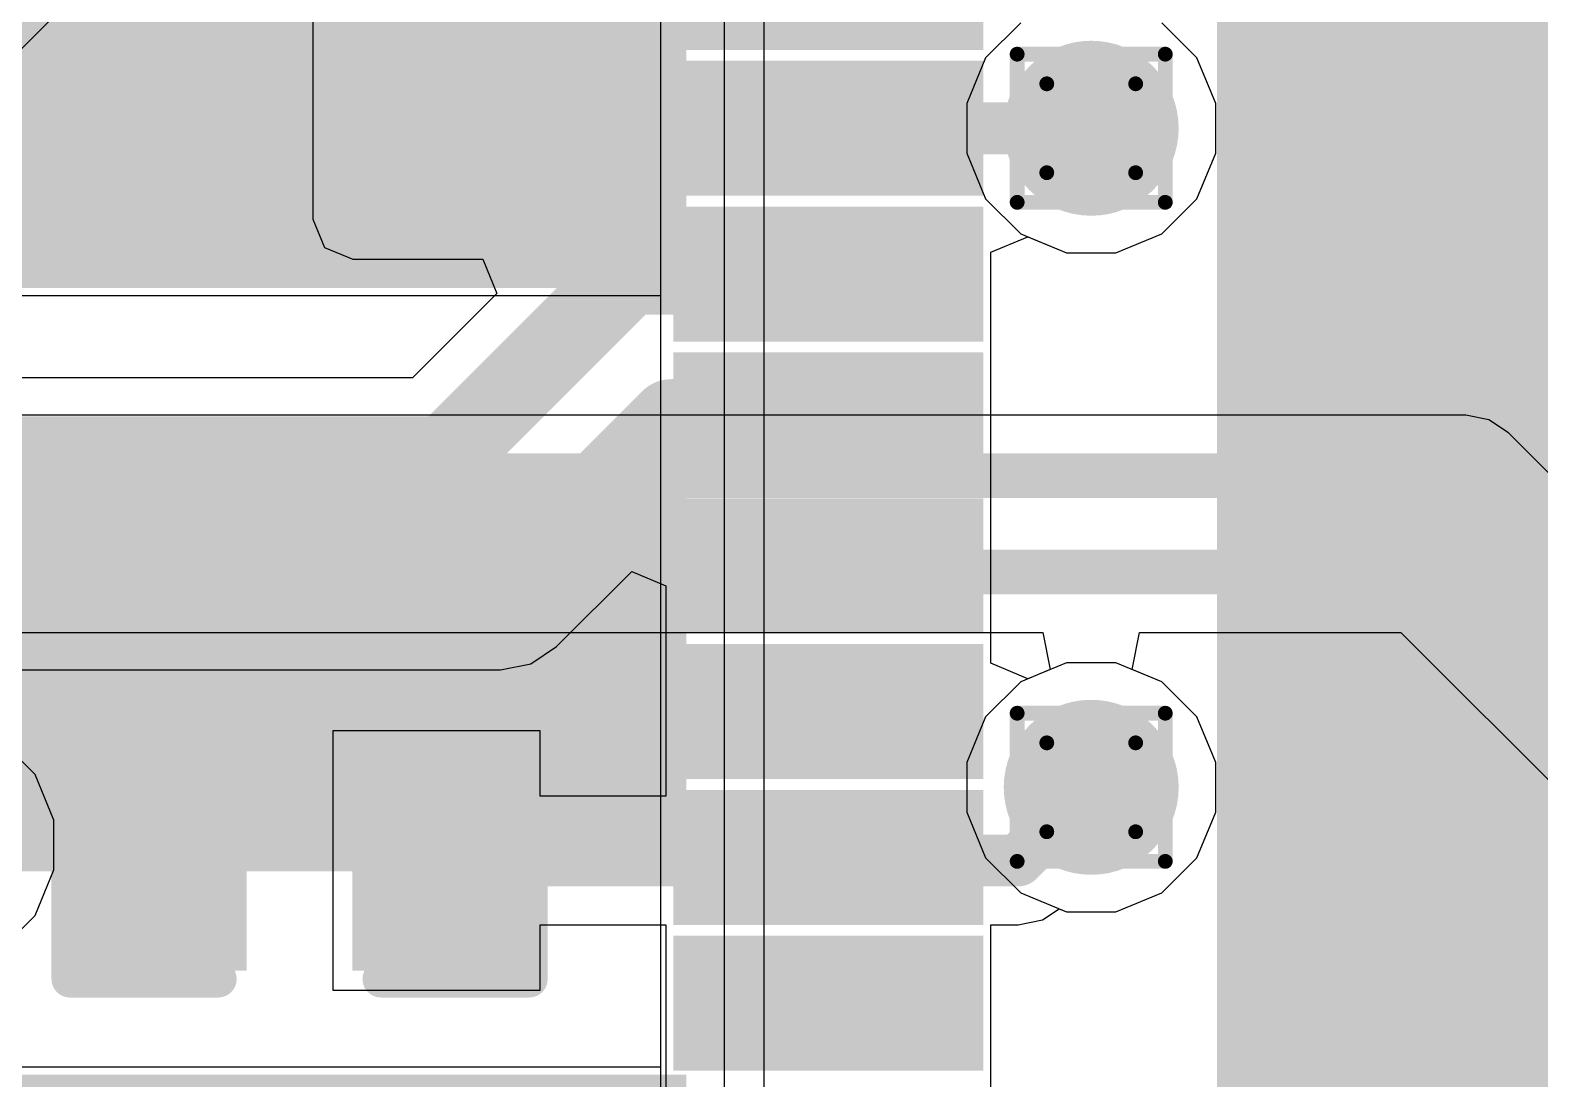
# Model space of a CAD drawing. Header units: inches. Extents: x -22 to 5433, y -13 to 5447.
# Drawn here: x 3.12 to 8.3, y 9.87 to 13.46 of the extents above; entities that cross this region are included whole.
import ezdxf

# ---------------------------------------------------------------- set-up
doc = ezdxf.new("R2010")
doc.units = ezdxf.units.IN
for name, color, linetype in [('Bottom Layer', 5, 'Continuous'), ('Bottom Paste', 16, 'Continuous'), ('Bottom Solder', 6, 'Continuous'), ('Drill Drawing', 1, 'Continuous'), ('Ground', 16, 'Continuous'), ('Power', 76, 'Continuous'), ('Top Layer', 1, 'Continuous'), ('Top Overlay', 2, 'Continuous'), ('Top Paste', 8, 'Continuous'), ('Top Solder', 216, 'Continuous'), ('Via Holes', 16, 'Continuous')]:
    doc.layers.add(name, color=color, linetype=linetype)

msp = doc.modelspace()

# ---------------------------------------------------------------- hatches: boundary and pattern name
at = {"layer": 'Bottom Layer'}
for points in [[(3.0702, 13.7809), (5.2702, 13.7809), (5.2702, 12.6809), (3.0702, 12.6809)], [(3.0702, 11.7809), (5.2702, 11.7809), (5.2702, 10.6809), (3.0702, 10.6809)]]:
    msp.add_hatch(color=5, dxfattribs=at).paths.add_polyline_path(points)
h = msp.add_hatch(color=5, dxfattribs=at)
edge = h.paths.add_edge_path()
edge.add_arc((6.7605, 13.1275), 0.3, 0, 360)
h = msp.add_hatch(color=5, dxfattribs=at)
edge = h.paths.add_edge_path()
edge.add_arc((6.7605, 10.8678), 0.3, 0, 360)
at = {"layer": 'Bottom Paste'}
for points in [[(3.0702, 13.7809), (5.2702, 13.7809), (5.2702, 12.6809), (3.0702, 12.6809)], [(3.0702, 11.7809), (5.2702, 11.7809), (5.2702, 10.6809), (3.0702, 10.6809)]]:
    msp.add_hatch(color=16, dxfattribs=at).paths.add_polyline_path(points)
at = {"layer": 'Bottom Solder'}
for points in [[(2.9686, 13.8825), (5.3718, 13.8825), (5.3718, 12.5793), (2.9686, 12.5793)], [(2.9686, 11.8825), (5.3718, 11.8825), (5.3718, 10.5793), (2.9686, 10.5793)], [(2.9686, 9.8825), (5.3718, 9.8825), (5.3718, 8.5793), (2.9686, 8.5793)]]:
    msp.add_hatch(color=6, dxfattribs=at).paths.add_polyline_path(points)
at = {"layer": 'Ground'}
h = msp.add_hatch(color=16, dxfattribs=at)
edge = h.paths.add_edge_path()
edge.add_arc((6.7605, 13.1275), 0.3, 0, 360)
h = msp.add_hatch(color=16, dxfattribs=at)
edge = h.paths.add_edge_path()
edge.add_arc((6.7605, 10.8678), 0.3, 0, 360)
at = {"layer": 'Power'}
h = msp.add_hatch(color=76, dxfattribs=at)
edge = h.paths.add_edge_path()
edge.add_arc((6.7605, 13.1275), 0.3, 0, 360)
h = msp.add_hatch(color=76, dxfattribs=at)
edge = h.paths.add_edge_path()
edge.add_arc((6.7605, 10.8678), 0.3, 0, 360)
at = {"layer": 'Top Layer'}
for points in [[(7.2938, 15.8775), (13.2938, 15.8775), (13.2938, 9.8775), (7.2938, 9.8775)], [(4.2282, 12.816), (4.8687, 12.816), (4.8687, 14.8561), (4.2282, 14.8561)], [(3.4717, 12.816), (3.4717, 13.451), (3.9289, 13.451), (3.9289, 12.816)], [(4.4115, 12.816), (4.4115, 13.451), (4.8687, 13.451), (4.8687, 12.816)], [(5.4288, 13.2575), (6.2888, 13.2575), (6.2888, 12.9975), (5.4288, 12.9975)], [(5.4288, 12.7575), (6.2888, 12.7575), (6.2888, 12.4975), (5.4288, 12.4975)], [(5.4288, 12.2575), (6.2888, 12.2575), (6.2888, 11.9975), (5.4288, 11.9975)], [(5.4288, 11.7575), (6.2888, 11.7575), (6.2888, 11.4975), (5.4288, 11.4975)], [(5.4288, 11.2575), (6.2888, 11.2575), (6.2888, 10.9975), (5.4288, 10.9975)], [(3.3469, 10.2994), (3.3469, 10.9344), (3.8041, 10.9344), (3.8041, 10.2994)], [(4.2867, 10.2994), (4.2867, 10.9344), (4.7439, 10.9344), (4.7439, 10.2994)], [(5.4288, 10.7575), (6.2888, 10.7575), (6.2888, 10.4975), (5.4288, 10.4975)], [(5.4288, 10.2575), (6.2888, 10.2575), (6.2888, 9.9975), (5.4288, 9.9975)]]:
    msp.add_hatch(color=1, dxfattribs=at).paths.add_polyline_path(points)
h = msp.add_hatch(color=1, dxfattribs=at)
edge = h.paths.add_edge_path()
edge.add_arc((6.7605, 13.1275), 0.3, 0, 360)
h = msp.add_hatch(color=1, dxfattribs=at)
edge = h.paths.add_edge_path()
edge.add_arc((6.7605, 10.8678), 0.3, 0, 360)
at = {"layer": 'Top Paste'}
for points in [[(3.4717, 12.816), (3.4717, 13.451), (3.9289, 13.451), (3.9289, 12.816)], [(4.4115, 12.816), (4.4115, 13.451), (4.8687, 13.451), (4.8687, 12.816)], [(5.4288, 13.2575), (6.2888, 13.2575), (6.2888, 12.9975), (5.4288, 12.9975)], [(5.4288, 12.7575), (6.2888, 12.7575), (6.2888, 12.4975), (5.4288, 12.4975)], [(5.4288, 12.2575), (6.2888, 12.2575), (6.2888, 11.9975), (5.4288, 11.9975)], [(5.4288, 11.7575), (6.2888, 11.7575), (6.2888, 11.4975), (5.4288, 11.4975)], [(5.4288, 11.2575), (6.2888, 11.2575), (6.2888, 10.9975), (5.4288, 10.9975)], [(3.3469, 10.2994), (3.3469, 10.9344), (3.8041, 10.9344), (3.8041, 10.2994)], [(4.2867, 10.2994), (4.2867, 10.9344), (4.7439, 10.9344), (4.7439, 10.2994)], [(5.4288, 10.7575), (6.2888, 10.7575), (6.2888, 10.4975), (5.4288, 10.4975)], [(5.4288, 10.2575), (6.2888, 10.2575), (6.2888, 9.9975), (5.4288, 9.9975)]]:
    msp.add_hatch(color=8, dxfattribs=at).paths.add_polyline_path(points)
at = {"layer": 'Top Solder'}
for points in [[(7.1922, 15.9791), (13.3954, 15.9791), (13.3954, 9.7759), (7.1922, 9.7759)], [(5.3272, 13.8591), (6.3904, 13.8591), (6.3904, 13.3959), (5.3272, 13.3959)], [(3.4117, 12.756), (3.4117, 13.511), (3.9889, 13.511), (3.9889, 12.756)], [(4.3515, 12.756), (4.3515, 13.511), (4.9287, 13.511), (4.9287, 12.756)], [(5.3272, 13.3591), (6.3904, 13.3591), (6.3904, 12.8959), (5.3272, 12.8959)], [(5.3272, 12.8591), (6.3904, 12.8591), (6.3904, 12.3959), (5.3272, 12.3959)], [(5.3272, 12.3591), (6.3904, 12.3591), (6.3904, 11.8959), (5.3272, 11.8959)], [(5.3272, 11.8591), (6.3904, 11.8591), (6.3904, 11.3959), (5.3272, 11.3959)], [(5.3272, 11.3591), (6.3904, 11.3591), (6.3904, 10.8959), (5.3272, 10.8959)], [(3.2869, 10.2394), (3.2869, 10.9944), (3.8641, 10.9944), (3.8641, 10.2394)], [(4.2267, 10.2394), (4.2267, 10.9944), (4.8039, 10.9944), (4.8039, 10.2394)], [(5.3272, 10.8591), (6.3904, 10.8591), (6.3904, 10.3959), (5.3272, 10.3959)], [(5.3272, 10.3591), (6.3904, 10.3591), (6.3904, 9.8959), (5.3272, 9.8959)]]:
    msp.add_hatch(color=216, dxfattribs=at).paths.add_polyline_path(points)
at = {"layer": 'Via Holes'}
h = msp.add_hatch(color=7, dxfattribs=at)
edge = h.paths.add_edge_path()
edge.add_arc((6.7605, 13.1275), 0.15, 0, 360)
h = msp.add_hatch(color=7, dxfattribs=at)
edge = h.paths.add_edge_path()
edge.add_arc((6.7605, 10.8678), 0.15, 0, 360)

# ---------------------------------------------------------------- linework, layer by layer
at = {"layer": 'Bottom Layer'}
for p, q in [((5.2837, 23.1618), (5.2837, 5.3309)), ((2.9432, 12.5539), (5.2837, 12.5539)), ((5.2837, 12.5539), (5.2837, 9.9079)), ((5.2837, 9.9079), (2.9432, 9.9079))]:
    msp.add_line(p, q, dxfattribs=at)
msp.add_lwpolyline([(3.4123, 13.9888, 0.2794, 0.2794, 0), (4.1702, 13.2309, 0.2794, 0.2794, 0)], format="xyseb", dxfattribs=at)
msp.add_lwpolyline([(4.1003, 13.2309, 0.1397, 0.1397, 1), (4.24, 13.2309, 0.1397, 0.1397, 1)], format="xyseb", close=True, dxfattribs=at)
at = {"layer": 'Bottom Solder'}
msp.add_line((-3.0661, 7.2378), (5432.8521, 5447.4931), dxfattribs=at)
at = {"layer": 'Drill Drawing'}
for points in [[(6.5065, 13.3815, 0.0508, 0.0508, 0), (7.0145, 13.3815, 0.0508, 0.0508, 0)], [(6.5065, 12.8735, 0.0508, 0.0508, 0), (6.5065, 13.3815, 0.0508, 0.0508, 0)], [(7.0145, 12.8735, 0.0508, 0.0508, 0), (7.0145, 13.3815, 0.0508, 0.0508, 0)], [(6.6081, 13.2799, 0.0508, 0.0508, 0), (6.9129, 13.2799, 0.0508, 0.0508, 0)], [(6.6081, 12.9751, 0.0508, 0.0508, 0), (6.6081, 13.2799, 0.0508, 0.0508, 0)], [(6.9129, 12.9751, 0.0508, 0.0508, 0), (6.9129, 13.2799, 0.0508, 0.0508, 0)], [(6.6081, 12.9751, 0.0508, 0.0508, 0), (6.9129, 12.9751, 0.0508, 0.0508, 0)], [(6.5065, 12.8735, 0.0508, 0.0508, 0), (7.0145, 12.8735, 0.0508, 0.0508, 0)], [(6.5065, 11.1218, 0.0508, 0.0508, 0), (7.0145, 11.1218, 0.0508, 0.0508, 0)], [(6.5065, 10.6138, 0.0508, 0.0508, 0), (6.5065, 11.1218, 0.0508, 0.0508, 0)], [(7.0145, 10.6138, 0.0508, 0.0508, 0), (7.0145, 11.1218, 0.0508, 0.0508, 0)], [(6.6081, 11.0202, 0.0508, 0.0508, 0), (6.9129, 11.0202, 0.0508, 0.0508, 0)], [(6.6081, 10.7154, 0.0508, 0.0508, 0), (6.6081, 11.0202, 0.0508, 0.0508, 0)], [(6.9129, 10.7154, 0.0508, 0.0508, 0), (6.9129, 11.0202, 0.0508, 0.0508, 0)], [(6.6081, 10.7154, 0.0508, 0.0508, 0), (6.9129, 10.7154, 0.0508, 0.0508, 0)], [(6.5065, 10.6138, 0.0508, 0.0508, 0), (7.0145, 10.6138, 0.0508, 0.0508, 0)]]:
    msp.add_lwpolyline(points, format="xyseb", dxfattribs=at)
for points in [[(6.4938, 13.3815, 0.0254, 0.0254, 1), (6.5192, 13.3815, 0.0254, 0.0254, 1)], [(6.4938, 13.3815, 0.0254, 0.0254, 1), (6.5192, 13.3815, 0.0254, 0.0254, 1)], [(7.0018, 13.3815, 0.0254, 0.0254, 1), (7.0272, 13.3815, 0.0254, 0.0254, 1)], [(7.0018, 13.3815, 0.0254, 0.0254, 1), (7.0272, 13.3815, 0.0254, 0.0254, 1)], [(6.5954, 13.2799, 0.0254, 0.0254, 1), (6.6208, 13.2799, 0.0254, 0.0254, 1)], [(6.5954, 13.2799, 0.0254, 0.0254, 1), (6.6208, 13.2799, 0.0254, 0.0254, 1)], [(6.9002, 13.2799, 0.0254, 0.0254, 1), (6.9256, 13.2799, 0.0254, 0.0254, 1)], [(6.9002, 13.2799, 0.0254, 0.0254, 1), (6.9256, 13.2799, 0.0254, 0.0254, 1)], [(6.5954, 12.9751, 0.0254, 0.0254, 1), (6.6208, 12.9751, 0.0254, 0.0254, 1)], [(6.5954, 12.9751, 0.0254, 0.0254, 1), (6.6208, 12.9751, 0.0254, 0.0254, 1)], [(6.9002, 12.9751, 0.0254, 0.0254, 1), (6.9256, 12.9751, 0.0254, 0.0254, 1)], [(6.9002, 12.9751, 0.0254, 0.0254, 1), (6.9256, 12.9751, 0.0254, 0.0254, 1)], [(6.4938, 12.8735, 0.0254, 0.0254, 1), (6.5192, 12.8735, 0.0254, 0.0254, 1)], [(6.4938, 12.8735, 0.0254, 0.0254, 1), (6.5192, 12.8735, 0.0254, 0.0254, 1)], [(7.0018, 12.8735, 0.0254, 0.0254, 1), (7.0272, 12.8735, 0.0254, 0.0254, 1)], [(7.0018, 12.8735, 0.0254, 0.0254, 1), (7.0272, 12.8735, 0.0254, 0.0254, 1)], [(6.4938, 11.1218, 0.0254, 0.0254, 1), (6.5192, 11.1218, 0.0254, 0.0254, 1)], [(6.4938, 11.1218, 0.0254, 0.0254, 1), (6.5192, 11.1218, 0.0254, 0.0254, 1)], [(7.0018, 11.1218, 0.0254, 0.0254, 1), (7.0272, 11.1218, 0.0254, 0.0254, 1)], [(7.0018, 11.1218, 0.0254, 0.0254, 1), (7.0272, 11.1218, 0.0254, 0.0254, 1)], [(6.5954, 11.0202, 0.0254, 0.0254, 1), (6.6208, 11.0202, 0.0254, 0.0254, 1)], [(6.5954, 11.0202, 0.0254, 0.0254, 1), (6.6208, 11.0202, 0.0254, 0.0254, 1)], [(6.9002, 11.0202, 0.0254, 0.0254, 1), (6.9256, 11.0202, 0.0254, 0.0254, 1)], [(6.9002, 11.0202, 0.0254, 0.0254, 1), (6.9256, 11.0202, 0.0254, 0.0254, 1)], [(6.5954, 10.7154, 0.0254, 0.0254, 1), (6.6208, 10.7154, 0.0254, 0.0254, 1)], [(6.5954, 10.7154, 0.0254, 0.0254, 1), (6.6208, 10.7154, 0.0254, 0.0254, 1)], [(6.9002, 10.7154, 0.0254, 0.0254, 1), (6.9256, 10.7154, 0.0254, 0.0254, 1)], [(6.9002, 10.7154, 0.0254, 0.0254, 1), (6.9256, 10.7154, 0.0254, 0.0254, 1)], [(6.4938, 10.6138, 0.0254, 0.0254, 1), (6.5192, 10.6138, 0.0254, 0.0254, 1)], [(6.4938, 10.6138, 0.0254, 0.0254, 1), (6.5192, 10.6138, 0.0254, 0.0254, 1)], [(7.0018, 10.6138, 0.0254, 0.0254, 1), (7.0272, 10.6138, 0.0254, 0.0254, 1)], [(7.0018, 10.6138, 0.0254, 0.0254, 1), (7.0272, 10.6138, 0.0254, 0.0254, 1)]]:
    msp.add_lwpolyline(points, format="xyseb", close=True, dxfattribs=at)
at = {"layer": 'Ground'}
for p, q in [((6.5187, 13.4895), (6.3985, 13.3694)), ((7.1225, 13.3694), (7.0024, 13.4895)), ((6.3985, 13.3694), (6.3335, 13.2125)), ((7.1875, 13.2125), (7.1225, 13.3694)), ((6.3335, 13.2125), (6.3335, 13.0426)), ((7.1875, 13.0426), (7.1875, 13.2125)), ((6.3335, 13.0426), (6.3985, 12.8857)), ((7.1225, 12.8857), (7.1875, 13.0426)), ((6.3985, 12.8857), (6.5187, 12.7656)), ((7.0024, 12.7656), (7.1225, 12.8857)), ((6.5187, 12.7656), (6.6756, 12.7005)), ((6.8455, 12.7005), (7.0024, 12.7656)), ((6.6756, 12.7005), (6.8455, 12.7005)), ((8.0451, 12.1434), (2.8023, 12.1434)), ((8.1244, 12.1276), (8.0451, 12.1434)), ((8.0451, 12.1434), (8.0451, 12.1434)), ((8.1916, 12.0827), (8.1244, 12.1276)), ((8.8691, 11.4052), (8.1916, 12.0827)), ((2.8023, 11.3988), (6.5947, 11.3988)), ((6.5947, 11.3988), (6.6199, 11.2718)), ((6.9011, 11.2718), (6.9264, 11.3988)), ((6.9264, 11.3988), (7.8225, 11.3988)), ((7.8225, 11.3988), (8.5, 10.7214)), ((6.6199, 11.2718), (6.5187, 11.2298)), ((7.0024, 11.2298), (6.9011, 11.2718)), ((6.5187, 11.2298), (6.3985, 11.1097)), ((7.1225, 11.1097), (7.0024, 11.2298)), ((6.3985, 11.1097), (6.3335, 10.9528)), ((7.1875, 10.9528), (7.1225, 11.1097)), ((6.3335, 10.9528), (6.3335, 10.7829)), ((7.1875, 10.7829), (7.1875, 10.9528)), ((6.3335, 10.7829), (6.3985, 10.626)), ((7.1225, 10.626), (7.1875, 10.7829)), ((6.3985, 10.626), (6.5187, 10.5059)), ((7.0024, 10.5059), (7.1225, 10.626)), ((6.5187, 10.5059), (6.6756, 10.4408)), ((6.8455, 10.4408), (7.0024, 10.5059)), ((6.6756, 10.4408), (6.8455, 10.4408))]:
    msp.add_line(p, q, dxfattribs=at)
for points in [[(2.5737, 11.9362, 0.1524, 0.1524, 0), (8.0451, 11.9362, 0.1524, 0.1524, 0)], [(8.0451, 11.9362, 0.1524, 0.1524, 0), (8.7833, 11.198, 0.1524, 0.1524, 0)], [(2.5737, 11.606, 0.1524, 0.1524, 0), (7.9084, 11.606, 0.1524, 0.1524, 0)], [(7.9084, 11.606, 0.1524, 0.1524, 0), (8.6465, 10.8678, 0.1524, 0.1524, 0)]]:
    msp.add_lwpolyline(points, format="xyseb", dxfattribs=at)
for points in [[(8.007, 11.9362, 0.0762, 0.0762, 1), (8.0832, 11.9362, 0.0762, 0.0762, 1)], [(8.007, 11.9362, 0.0762, 0.0762, 1), (8.0832, 11.9362, 0.0762, 0.0762, 1)], [(7.8703, 11.606, 0.0762, 0.0762, 1), (7.9465, 11.606, 0.0762, 0.0762, 1)], [(7.8703, 11.606, 0.0762, 0.0762, 1), (7.9465, 11.606, 0.0762, 0.0762, 1)]]:
    msp.add_lwpolyline(points, format="xyseb", close=True, dxfattribs=at)
at = {"layer": 'Power'}
for p, q in [((5.5019, 18.8792), (5.5019, 8.9246)), ((5.6393, 8.9246), (5.6393, 18.8792)), ((3.138, 10.9119), (3.0178, 11.0321)), ((3.203, 10.755), (3.138, 10.9119)), ((3.203, 10.5851), (3.203, 10.755)), ((3.138, 10.4282), (3.203, 10.5851)), ((3.0178, 10.3081), (3.138, 10.4282))]:
    msp.add_line(p, q, dxfattribs=at)
at = {"layer": 'Top Layer'}
for p, q in [((4.0907, 14.8561), (4.0907, 12.816)), ((7.1225, 13.3694), (7.0024, 13.4895)), ((7.1875, 13.2125), (7.1225, 13.3694)), ((7.1875, 13.0426), (7.1875, 13.2125)), ((7.1225, 12.8857), (7.1875, 13.0426)), ((7.0024, 12.7656), (7.1225, 12.8857)), ((4.0907, 12.816), (4.131, 12.7188)), ((6.4158, 12.7024), (6.5428, 12.7555)), ((6.5428, 12.7555), (6.6756, 12.7005)), ((6.8455, 12.7005), (7.0024, 12.7656)), ((4.131, 12.7188), (4.2282, 12.6785)), ((6.4158, 11.8705), (6.4158, 12.7024)), ((6.6756, 12.7005), (6.8455, 12.7005)), ((4.2282, 12.6785), (4.6737, 12.6785)), ((4.6737, 12.6785), (4.7224, 12.5612)), ((4.7224, 12.5612), (4.4328, 12.2716)), ((4.4328, 12.2716), (2.7807, 12.2716)), ((6.4158, 11.2929), (6.4158, 11.8705)), ((4.9271, 11.3502), (5.1845, 11.6076)), ((5.1845, 11.6076), (5.3018, 11.559)), ((5.3018, 11.559), (5.3018, 10.8371)), ((4.8388, 11.2912), (4.9271, 11.3502)), ((4.7348, 11.2705), (4.8388, 11.2912)), ((6.5428, 11.2399), (6.4158, 11.2929)), ((6.6756, 11.2948), (6.5428, 11.2399)), ((6.8455, 11.2948), (6.6756, 11.2948)), ((7.0024, 11.2298), (6.8455, 11.2948)), ((2.7807, 11.2705), (4.7348, 11.2705)), ((7.1225, 11.1097), (7.0024, 11.2298)), ((7.1875, 10.9528), (7.1225, 11.1097)), ((4.8709, 11.0614), (4.1597, 11.0614)), ((4.1597, 11.0614), (4.1597, 10.1724)), ((4.8709, 10.8371), (4.8709, 11.0614)), ((7.1875, 10.7829), (7.1875, 10.9528)), ((5.3018, 10.8371), (4.8709, 10.8371)), ((7.1225, 10.626), (7.1875, 10.7829)), ((7.0024, 10.5059), (7.1225, 10.626)), ((6.8455, 10.4408), (7.0024, 10.5059)), ((6.5096, 10.3968), (6.5939, 10.4136)), ((6.5939, 10.4136), (6.6503, 10.4513)), ((6.6503, 10.4513), (6.6756, 10.4408)), ((6.6756, 10.4408), (6.8455, 10.4408)), ((4.8709, 10.1724), (4.8709, 10.3968)), ((4.8709, 10.3968), (5.3018, 10.3968)), ((5.3018, 10.3968), (5.3018, 9.3477)), ((6.4158, 9.3705), (6.4158, 10.3968)), ((6.4158, 10.3968), (6.5096, 10.3968)), ((4.1597, 10.1724), (4.8709, 10.1724))]:
    msp.add_line(p, q, dxfattribs=at)
for points in [[(4.5153, 13.1275, 0.1778, 0.1778, 0), (5.8588, 13.1275, 0.1778, 0.1778, 0)], [(5.8588, 13.1275, 0.1778, 0.1778, 0), (6.7605, 13.1275, 0.1778, 0.1778, 0)], [(4.6401, 13.1275, 0.127, 0.127, 0), (5.8588, 13.1275, 0.127, 0.127, 0)], [(4.5454, 11.9997, 0.2794, 0.2794, 0), (5.1733, 12.6275, 0.2794, 0.2794, 0)], [(5.1733, 12.6275, 0.2794, 0.2794, 0), (5.8588, 12.6275, 0.2794, 0.2794, 0)], [(4.7348, 11.5425, 0.2794, 0.2794, 0), (5.3199, 12.1275, 0.2794, 0.2794, 0)], [(5.3199, 12.1275, 0.2794, 0.2794, 0), (5.8588, 12.1275, 0.2794, 0.2794, 0)], [(2.5102, 11.9997, 0.2794, 0.2794, 0), (4.5454, 11.9997, 0.2794, 0.2794, 0)], [(2.5102, 11.5425, 0.2794, 0.2794, 0), (4.7348, 11.5425, 0.2794, 0.2794, 0)], [(6.5096, 10.6169, 0.1778, 0.1778, 0), (6.7605, 10.8678, 0.1778, 0.1778, 0)], [(4.5153, 10.6169, 0.1778, 0.1778, 0), (6.5096, 10.6169, 0.1778, 0.1778, 0)]]:
    msp.add_lwpolyline(points, format="xyseb", dxfattribs=at)
for points in [[(4.4709, 13.1275, 0.0889, 0.0889, 1), (4.5598, 13.1275, 0.0889, 0.0889, 1)], [(5.8144, 13.1275, 0.0889, 0.0889, 1), (5.9033, 13.1275, 0.0889, 0.0889, 1)], [(5.8144, 13.1275, 0.0889, 0.0889, 1), (5.9033, 13.1275, 0.0889, 0.0889, 1)], [(6.7161, 13.1275, 0.0889, 0.0889, 1), (6.805, 13.1275, 0.0889, 0.0889, 1)], [(4.6083, 13.1275, 0.0635, 0.0635, 1), (4.6718, 13.1275, 0.0635, 0.0635, 1)], [(5.8271, 13.1275, 0.0635, 0.0635, 1), (5.8906, 13.1275, 0.0635, 0.0635, 1)], [(5.1034, 12.6275, 0.1397, 0.1397, 1), (5.2431, 12.6275, 0.1397, 0.1397, 1)], [(5.1034, 12.6275, 0.1397, 0.1397, 1), (5.2431, 12.6275, 0.1397, 0.1397, 1)], [(5.789, 12.6275, 0.1397, 0.1397, 1), (5.9287, 12.6275, 0.1397, 0.1397, 1)], [(5.25, 12.1275, 0.1397, 0.1397, 1), (5.3897, 12.1275, 0.1397, 0.1397, 1)], [(5.25, 12.1275, 0.1397, 0.1397, 1), (5.3897, 12.1275, 0.1397, 0.1397, 1)], [(5.789, 12.1275, 0.1397, 0.1397, 1), (5.9287, 12.1275, 0.1397, 0.1397, 1)], [(4.4756, 11.9997, 0.1397, 0.1397, 1), (4.6153, 11.9997, 0.1397, 0.1397, 1)], [(4.4756, 11.9997, 0.1397, 0.1397, 1), (4.6153, 11.9997, 0.1397, 0.1397, 1)], [(4.6649, 11.5425, 0.1397, 0.1397, 1), (4.8046, 11.5425, 0.1397, 0.1397, 1)], [(4.6649, 11.5425, 0.1397, 0.1397, 1), (4.8046, 11.5425, 0.1397, 0.1397, 1)], [(6.7161, 10.8678, 0.0889, 0.0889, 1), (6.805, 10.8678, 0.0889, 0.0889, 1)], [(4.4709, 10.6169, 0.0889, 0.0889, 1), (4.5598, 10.6169, 0.0889, 0.0889, 1)], [(6.4652, 10.6169, 0.0889, 0.0889, 1), (6.5541, 10.6169, 0.0889, 0.0889, 1)], [(6.4652, 10.6169, 0.0889, 0.0889, 1), (6.5541, 10.6169, 0.0889, 0.0889, 1)]]:
    msp.add_lwpolyline(points, format="xyseb", close=True, dxfattribs=at)
at = {"layer": 'Top Overlay'}
for points in [[(3.3828, 12.7271, 0.127, 0.127, 0), (3.3828, 13.5399, 0.127, 0.127, 0)], [(4.9576, 12.7271, 0.127, 0.127, 0), (4.9576, 13.5399, 0.127, 0.127, 0)], [(3.3828, 12.7271, 0.127, 0.127, 0), (3.8908, 12.7271, 0.127, 0.127, 0)], [(4.4496, 12.7271, 0.127, 0.127, 0), (4.9576, 12.7271, 0.127, 0.127, 0)], [(3.258, 11.0233, 0.127, 0.127, 0), (3.766, 11.0233, 0.127, 0.127, 0)], [(3.258, 10.2105, 0.127, 0.127, 0), (3.258, 11.0233, 0.127, 0.127, 0)], [(4.3248, 11.0233, 0.127, 0.127, 0), (4.8328, 11.0233, 0.127, 0.127, 0)], [(4.8328, 10.2105, 0.127, 0.127, 0), (4.8328, 11.0233, 0.127, 0.127, 0)], [(3.258, 10.2105, 0.127, 0.127, 0), (3.766, 10.2105, 0.127, 0.127, 0)], [(4.3248, 10.2105, 0.127, 0.127, 0), (4.8328, 10.2105, 0.127, 0.127, 0)]]:
    msp.add_lwpolyline(points, format="xyseb", dxfattribs=at)
for points in [[(3.351, 12.7271, 0.0635, 0.0635, 1), (3.4145, 12.7271, 0.0635, 0.0635, 1)], [(3.351, 12.7271, 0.0635, 0.0635, 1), (3.4145, 12.7271, 0.0635, 0.0635, 1)], [(3.859, 12.7271, 0.0635, 0.0635, 1), (3.9225, 12.7271, 0.0635, 0.0635, 1)], [(4.4178, 12.7271, 0.0635, 0.0635, 1), (4.4813, 12.7271, 0.0635, 0.0635, 1)], [(4.9258, 12.7271, 0.0635, 0.0635, 1), (4.9893, 12.7271, 0.0635, 0.0635, 1)], [(4.9258, 12.7271, 0.0635, 0.0635, 1), (4.9893, 12.7271, 0.0635, 0.0635, 1)], [(3.2263, 11.0233, 0.0635, 0.0635, 1), (3.2898, 11.0233, 0.0635, 0.0635, 1)], [(3.2263, 11.0233, 0.0635, 0.0635, 1), (3.2898, 11.0233, 0.0635, 0.0635, 1)], [(3.7343, 11.0233, 0.0635, 0.0635, 1), (3.7978, 11.0233, 0.0635, 0.0635, 1)], [(4.2931, 11.0233, 0.0635, 0.0635, 1), (4.3566, 11.0233, 0.0635, 0.0635, 1)], [(4.8011, 11.0233, 0.0635, 0.0635, 1), (4.8646, 11.0233, 0.0635, 0.0635, 1)], [(4.8011, 11.0233, 0.0635, 0.0635, 1), (4.8646, 11.0233, 0.0635, 0.0635, 1)], [(3.2263, 10.2105, 0.0635, 0.0635, 1), (3.2898, 10.2105, 0.0635, 0.0635, 1)], [(3.2263, 10.2105, 0.0635, 0.0635, 1), (3.2898, 10.2105, 0.0635, 0.0635, 1)], [(3.7343, 10.2105, 0.0635, 0.0635, 1), (3.7978, 10.2105, 0.0635, 0.0635, 1)], [(4.2931, 10.2105, 0.0635, 0.0635, 1), (4.3566, 10.2105, 0.0635, 0.0635, 1)], [(4.8011, 10.2105, 0.0635, 0.0635, 1), (4.8646, 10.2105, 0.0635, 0.0635, 1)], [(4.8011, 10.2105, 0.0635, 0.0635, 1), (4.8646, 10.2105, 0.0635, 0.0635, 1)]]:
    msp.add_lwpolyline(points, format="xyseb", close=True, dxfattribs=at)

doc.saveas('drawing.dxf')
